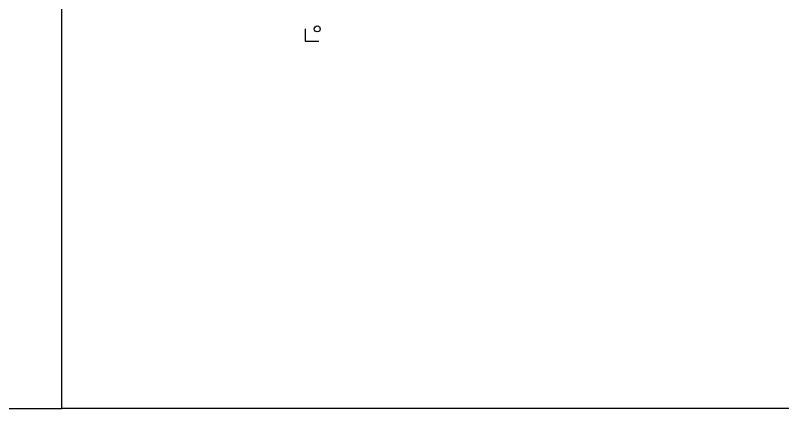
# Model space of a CAD drawing. Header units: millimetres. Extents: x -46397 to 283259, y -8690 to 23983.
# Drawn here: x -6111 to 7309, y -8690 to -1817 of the extents above; entities that cross this region are included whole.
import ezdxf

# ---------------------------------------------------------------- set-up
doc = ezdxf.new("R2010")
doc.units = ezdxf.units.MM
doc.layers.add('Dtext', color=255, linetype='Continuous', lineweight=20)
doc.styles.add('Chu va so', font='arial.ttf')
doc.styles.add('TCVN', font='arial.ttf')

# ---------------------------------------------------------------- blocks, each defined once
blk = doc.blocks.new('*U1811')
at = {"lineweight": 25, "elevation": -1}
blk.add_lwpolyline([(-428, -465), (-428, -697), (-166, -697)], dxfattribs=at)
at = {"lineweight": 25}
blk.add_circle((-194, -463, -1), 57.6, dxfattribs=at)
at = {"layer": 'Dtext', "ltscale": 0.1}
for tag, p, height, style in [('REV_3', (14483, 4673), 82.7, 'TCVN'), ('FOR_APPROVAL3', (15310, 4667, -1), 99.3, 'TCVN'), ('REV_2', (14483, 4364), 82.7, 'TCVN'), ('FOR_APPROVAL2', (15310, 4358, -1), 99.3, 'TCVN'), ('REV_1', (14483, 4055), 82.7, 'TCVN'), ('FOR_APPROVAL1', (15310, 4050, -1), 99.3, 'TCVN'), ('NGUOI_VE', (16192, 3742, -1), 99.3, 'TCVN'), ('NGUOI_KIEM_2', (17069, 3742, -1), 99.3, 'TCVN'), ('NGUOI_DUYET', (18128, 3742, -1), 99.3, 'TCVN'), ('REV_0', (14483, 3747), 82.7, 'TCVN'), ('1.1_A4', (18182, 188, -1), 99.3, 'Chu va so'), ('A4_A4', (18512, 188, -1), 99.3, 'Chu va so'), ('REV.', (18784, 188, -1), 99.3, 'Chu va so')]:
    blk.add_attdef(tag, p, '', height=height, dxfattribs=dict(at, style=style))
for tag, p, height, style, width in [('NGAY_REV03', (14693, 4667, -1), 86, 'TCVN', 0.95), ('NGAY_REV02', (14693, 4358, -1), 86, 'TCVN', 0.95), ('NGAY_REV01', (14693, 4050, -1), 86, 'TCVN', 0.95), ('NGAY_REV0', (14693, 3741, -1), 86, 'TCVN', 0.95), ('DWD.NO', (14685, 81, -1), 132, 'Chu va so', 0.85)]:
    blk.add_attdef(tag, p, '', height=height, dxfattribs=dict(at, style=style, width=width))
at = {"layer": 'Dtext', "lineweight": 25, "ltscale": 0.1, "style": 'Chu va so'}
for tag, p, height in [('PROJECT_CODE', (15641, 1555), 199), ('TITLE1', (14782, 1186, -1), 132), ('TITLE2', (14782, 875, -1), 132), ('TITLE3', (14782, 566, -1), 132)]:
    blk.add_attdef(tag, p, '', height=height, dxfattribs=at)

msp = doc.modelspace()

# ---------------------------------------------------------------- linework, layer by layer
for points in [[(-5297.58, 11840.68), (-46396.93, 11840.68), (-46396.93, -8689.89), (-5297.58, -8689.89)], [(-5297.58, 11840.68), (283258.8, 11840.68), (283258.8, -8689.89), (-5297.58, -8689.89)]]:
    msp.add_lwpolyline(points, close=True)

# ---------------------------------------------------------------- next in the draw order: block references
at = {"xscale": 0.9084576280678549, "yscale": 0.9084576280678549, "zscale": 0.9084576280678549}
msp.add_blockref('*U1811', (-655.03, -1633.08), dxfattribs=at)

doc.saveas('drawing.dxf')
